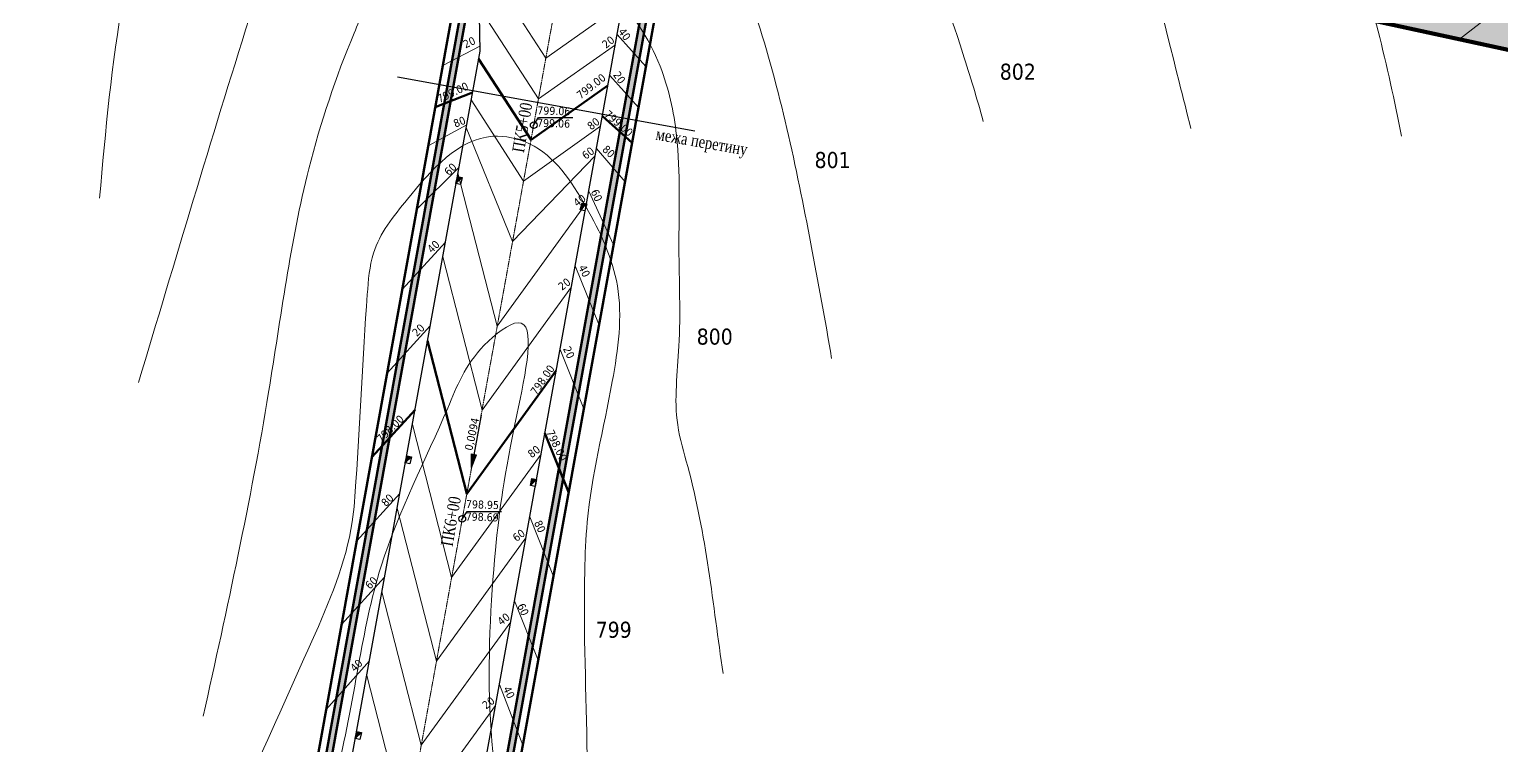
# Model space of a CAD drawing. Header units: millimetres. Extents: x -492806 to 8131902, y -181351 to 2373952.
# Drawn here: x 3707331 to 4075344, y 992076 to 1171031 of the extents above; entities that cross this region are included whole.
import ezdxf

# ---------------------------------------------------------------- set-up
doc = ezdxf.new("R2010")
doc.units = ezdxf.units.MM
doc.header["$LTSCALE"] = 50
doc.linetypes.add('CENTER2', pattern=[28.575, 19.05, -3.175, 3.175, -3.175])
for name, color, linetype in [('1-3 2-х уровн развязка-C-ROAD-TEXT', 1, 'Continuous'), ('Абсолютные высоты', 50, 'Continuous'), ('перехід', 206, 'Continuous')]:
    doc.layers.add(name, color=color, linetype=linetype)
for name, color, linetype, lineweight in [('cherwona', 7, 'Continuous', 50), ('dorogi', 7, 'Continuous', 30), ('osi', 13, 'Continuous', 15), ('вертикалка', 200, 'Continuous', 9), ('проектні', 82, 'Continuous', 50), ('товста', 7, 'Continuous', 70), ('існуючі', 170, 'Continuous', 15)]:
    doc.layers.add(name, color=color, linetype=linetype, lineweight=lineweight)
doc.styles.get("Standard").update_dxf_attribs({"font": 'tahoma.ttf'})
doc.styles.add('СПДС_BOLD', font='times.ttf', dxfattribs={"width": 0.8})

msp = doc.modelspace()

# ---------------------------------------------------------------- hatches: boundary and pattern name
at = {"layer": 'перехід'}
h = msp.add_hatch(dxfattribs=at)
h.set_pattern_fill('AR-SAND', scale=50)
h.paths.add_polyline_path([(3927406.151, 1536607.778), (3925930.261, 1536875.636), (3903091.063, 1410955.655), (3904566.982, 1410687.954)])
h.paths.add_polyline_path([(3860781.388, 1418629.727), (3859305.469, 1418897.427), (3850020.899, 1367708.55), (3840342.828, 1362006.739), (3823497.735, 1269134.219), (3830601.407, 1260642.528), (3828748.334, 1250425.93), (3830214.876, 1250106.534), (3832202.71, 1261066.111), (3825099.038, 1269557.802), (3841696.142, 1361063.074), (3851374.212, 1366764.885)])
h.paths.add_polyline_path([(3883621.403, 1544554.214), (3882145.512, 1544822.072), (3859305.469, 1418897.427), (3860781.388, 1418629.727)])
h.paths.add_polyline_path([(3863895.706, 1186453.884), (3862419.787, 1186721.585), (3855573.571, 1148976.155), (3857049.49, 1148708.455)])
h.paths.add_polyline_path([(3830214.876, 1250106.534), (3828748.334, 1250425.93), (3811787.977, 1156917.927), (3813263.896, 1156650.227)])
h.paths.add_polyline_path([(3813263.896, 1156650.227), (3811787.977, 1156917.927), (3775064.521, 954449.481), (3776540.44, 954181.781)])
h.paths.add_polyline_path([(3857049.49, 1148708.455), (3855573.571, 1148976.155), (3818850.115, 946507.708), (3820326.034, 946240.008)])
h.paths.add_polyline_path([(3904566.982, 1410687.954), (3903091.063, 1410955.655), (3888723.05, 1331740.094), (3890198.969, 1331472.394)])
h = msp.add_hatch(dxfattribs=at)
h.set_pattern_fill('AR-SAND', scale=100, angle=30)
h.paths.add_polyline_path([(3907074.785, 1256445.931), (3900332.824, 1257914.252), (3895534.18, 1235880.744), (3902276.141, 1234412.422)], flags=17)
h.paths.add_polyline_path([(3902276.141, 1234412.422), (3895534.18, 1235880.744), (3890735.536, 1213847.235), (3897477.497, 1212378.913)], flags=17)
h.paths.add_polyline_path([(3904197.914, 1264134.225), (3891686.833, 1279821.809), (3899394.261, 1322315.385), (3890198.969, 1331472.394), (3888723.05, 1331740.094), (3892589.884, 1323463.279), (3884338.318, 1277969.689), (3900332.824, 1257914.252), (3907074.785, 1256445.931), (4197181.21, 1193264.1), (4198649.531, 1200006.06)])
h.paths.add_polyline_path([(3890735.536, 1213847.235), (3862419.787, 1186721.585), (3863895.706, 1186453.884), (3893681.718, 1206143.846), (4186115.601, 1142455.121), (4187583.922, 1149197.082)])
h = msp.add_hatch(color=7, dxfattribs=at)
h.dxf.hatch_style = 1
h.paths.add_polyline_path([(3818462.51, 1064841.304), (3817822.718, 1064957.348), (3817862.026, 1061530.635)])
h.paths.add_polyline_path([(3819102.302, 1064725.259), (3818462.51, 1064841.304), (3817862.026, 1061530.635)])
at = {"layer": 'товста', "lineweight": 30}
h = msp.add_hatch(color=255, dxfattribs=at)
h.dxf.hatch_style = 1
h.paths.add_polyline_path([(3813919.72, 1132528.827), (3814338.539, 1134279.424), (3815505.604, 1134000.211)])
h = msp.add_hatch(color=255, dxfattribs=at)
h.dxf.hatch_style = 1
h.paths.add_polyline_path([(3845046.813, 1125947.969), (3845465.632, 1127698.566), (3846632.697, 1127419.353)])
h = msp.add_hatch(color=255, dxfattribs=at)
h.dxf.hatch_style = 1
h.paths.add_polyline_path([(3801280.835, 1062727.018), (3801658.018, 1064487.056), (3802831.377, 1064235.601)])
h = msp.add_hatch(color=255, dxfattribs=at)
h.dxf.hatch_style = 1
h.paths.add_polyline_path([(3832570.909, 1057051.667), (3832948.091, 1058811.704), (3834121.45, 1058560.249)])
h = msp.add_hatch(color=255, dxfattribs=at)
h.dxf.hatch_style = 1
h.paths.add_polyline_path([(3788788.16, 993850.803), (3789165.342, 995610.841), (3790338.701, 995359.386)])

# ---------------------------------------------------------------- linework, layer by layer
at = {"color": 5}
for p, q in [((3833177.794, 1146803.67), (3834574.621, 1148991.636)), ((3815331.114, 1048409.076), (3816727.942, 1050597.042))]:
    msp.add_line(p, q, dxfattribs=at)
at = {"layer": 'cherwona', "color": 1}
for p, q in [((3775064.521, 954449.481), (3830601.407, 1260642.528)), ((3776540.44, 954181.781), (3832202.71, 1261066.111)), ((3773096.629, 954806.414), (3824832.706, 1240044.359)), ((4186115.601, 1142455.121), (3893681.718, 1206143.846)), ((4185998.56, 1141917.718), (3893791.426, 1205557.06)), ((3818850.115, 946507.708), (3862419.787, 1186721.585)), ((3820326.034, 946240.008), (3863895.706, 1186453.884)), ((3822293.926, 945883.074), (3866069.376, 1187231.475))]:
    msp.add_line(p, q, dxfattribs=at)
at = {"layer": 'dorogi'}
for p, q in [((3813930.386, 947400.042), (3858077.081, 1190795.238)), ((3819968.294, 1165597.352), (3819693.458, 1180891.942)), ((3781460.17, 953289.447), (3819968.294, 1165597.352))]:
    msp.add_line(p, q, dxfattribs=at)
at = {"layer": 'osi', "linetype": 'CENTER2', "ltscale": 0.02}
msp.add_line((3797695.278, 950344.744), (3904775.832, 1540714.925), dxfattribs=at)
at = {"layer": 'Абсолютные высоты'}
for centre in [(3833388.637, 1147133.931), (3815541.957, 1048739.338)]:
    msp.add_circle(centre, 828.566, dxfattribs=at)
at = {"layer": 'вертикалка'}
for p, q in [((3836428.8, 1163895.345), (3820940.678, 1187768.273)), ((4064503.234, 1168377.999), (4083227.414, 1182843.581)), ((3819772.605, 1176487.39), (3834574.53, 1153672.147)), ((3836428.8, 1163895.345), (3855656.308, 1177448.724)), ((3819946.037, 1166835.948), (3810677.889, 1162005.986)), ((3834574.53, 1153672.147), (3853802.038, 1167225.526)), ((3854263.553, 1169770.01), (3861444.979, 1161735.656)), ((3852409.301, 1159546.914), (3859595.903, 1151541.094)), ((3830852.624, 1133152.06), (3817769.799, 1153476.331)), ((3816632.905, 1147208.26), (3807032.909, 1141908.244)), ((3828111.374, 1118038.65), (3816503.15, 1146492.879)), ((3830852.624, 1133152.06), (3850101.653, 1146824.093)), ((3849103.121, 1141318.856), (3856230.206, 1132984.904)), ((3828111.374, 1118038.65), (3848770.28, 1139483.797)), ((3814693.415, 1136515.219), (3804173.546, 1126143.639)), ((3824267.199, 1096844.455), (3814439.241, 1135113.873)), ((3847163.631, 1130625.814), (3853370.843, 1117220.299)), ((3824267.199, 1096844.455), (3846628.231, 1127673.977)), ((3811311.023, 1117866.983), (3800527.479, 1106041.68)), ((3820471.21, 1075915.925), (3810643.252, 1114185.343)), ((3843781.239, 1111977.579), (3849724.776, 1097118.34)), ((3820471.21, 1075915.925), (3842832.242, 1106745.446)), ((3807515.034, 1096938.453), (3796731.491, 1085113.15)), ((3839985.25, 1091049.049), (3845928.787, 1076189.81)), ((3812879.233, 1034058.864), (3803051.275, 1072328.283)), ((3812879.233, 1034058.864), (3835240.264, 1064888.386)), ((3799923.057, 1055081.393), (3789139.513, 1043256.09)), ((3809083.244, 1013130.334), (3799255.286, 1051399.753)), ((3832393.273, 1049191.989), (3838336.81, 1034332.75)), ((3809083.244, 1013130.334), (3831444.276, 1043959.856)), ((3796127.068, 1034152.863), (3785343.524, 1022327.56)), ((3805287.255, 992201.804), (3795459.297, 1030471.223)), ((3828597.284, 1028263.459), (3834540.821, 1013404.22)), ((3805287.255, 992201.804), (3827648.287, 1023031.326)), ((3792331.079, 1013224.333), (3781494.425, 1001106.216)), ((3801491.266, 971273.274), (3791663.308, 1009542.693)), ((3824801.295, 1007334.929), (3830691.722, 992182.876)), ((3801491.266, 971273.274), (3823852.298, 1002102.796))]:
    msp.add_line(p, q, dxfattribs=at)
at = {"layer": 'перехід'}
for p, q in [((3799336.092, 1159176.434), (3873630.319, 1145701.046)), ((3834574.621, 1148991.636), (3843167.588, 1148991.636)), ((3820235.634, 1074617.116), (3817862.026, 1061530.635)), ((3817862.026, 1061530.635), (3817822.718, 1064957.348)), ((3817822.718, 1064957.348), (3819102.302, 1064725.259)), ((3817862.026, 1061530.635), (3819102.302, 1064725.259)), ((3816727.942, 1050597.042), (3825320.908, 1050597.042))]:
    msp.add_line(p, q, dxfattribs=at)
at = {"layer": 'проектні', "color": 5}
for p, q in [((3819614.946, 1163649.233), (3832720.23, 1143448.783)), ((3832720.23, 1143448.783), (3851947.786, 1157002.43)), ((3818092.952, 1155257.981), (3808798.608, 1151643.123)), ((3850563.168, 1149368.577), (3857995.905, 1142719.784)), ((3816675.222, 1054987.394), (3806847.263, 1093256.813)), ((3816675.222, 1054987.394), (3839036.253, 1085816.916)), ((3803719.046, 1076009.923), (3792935.502, 1064184.62)), ((3836189.262, 1070120.519), (3842132.799, 1055261.28))]:
    msp.add_line(p, q, dxfattribs=at)
at = {"layer": 'товста', "lineweight": 30}
for p, q in [((3813919.72, 1132528.827), (3814338.539, 1134279.424)), ((3813919.72, 1132528.827), (3815505.604, 1134000.211)), ((3814338.539, 1134279.424), (3815505.604, 1134000.211)), ((3815505.604, 1134000.211), (3815086.784, 1132249.614)), ((3815086.784, 1132249.614), (3813919.72, 1132528.827)), ((3845046.813, 1125947.969), (3845465.632, 1127698.566)), ((3845046.813, 1125947.969), (3846632.697, 1127419.353)), ((3845465.632, 1127698.566), (3846632.697, 1127419.353)), ((3846632.697, 1127419.353), (3846213.877, 1125668.756)), ((3846213.877, 1125668.756), (3845046.813, 1125947.969)), ((3801280.835, 1062727.018), (3801658.018, 1064487.056)), ((3801280.835, 1062727.018), (3802831.377, 1064235.601)), ((3801658.018, 1064487.056), (3802831.377, 1064235.601)), ((3802831.377, 1064235.601), (3802454.194, 1062475.563)), ((3802454.194, 1062475.563), (3801280.835, 1062727.018)), ((3832570.909, 1057051.667), (3832948.091, 1058811.704)), ((3832570.909, 1057051.667), (3834121.45, 1058560.249)), ((3833744.267, 1056800.211), (3832570.909, 1057051.667)), ((3832948.091, 1058811.704), (3834121.45, 1058560.249)), ((3834121.45, 1058560.249), (3833744.267, 1056800.211)), ((3788788.16, 993850.803), (3789165.342, 995610.841)), ((3788788.16, 993850.803), (3790338.701, 995359.386)), ((3789961.518, 993599.348), (3788788.16, 993850.803)), ((3789165.342, 995610.841), (3790338.701, 995359.386)), ((3790338.701, 995359.386), (3789961.518, 993599.348))]:
    msp.add_line(p, q, dxfattribs=at)
at = {"layer": 'існуючі'}
for points, knots in [([(3926339.863, 1548910.568), (3932270.85, 1545167.83), (3949456.071, 1533894.546), (3985726.875, 1511350.103), (4026287.236, 1476494.558), (4068871.508, 1438007.714), (4105720.7, 1393448.029), (4137882.806, 1346374.312), (4162765.35, 1290337.911), (4179289.103, 1234800.521), (4189584.771, 1182511.885), (4193896.802, 1151417.805), (4195370.953, 1139314.536)], [222818.4293490124, 222818.4293490124, 222818.4293490124, 222818.4293490124, 243858.5088070165, 284446.7899957306, 350779.8979373142, 403861.581201905, 456434.0256936934, 523878.8368295885, 574158.0609012829, 639711.5440129042, 697304.4157485121, 733876.7611902846, 733876.7611902846, 733876.7611902846, 733876.7611902846]), ([(4118945.972, 1141992.395), (4115604.451, 1157882.764), (4105459.646, 1199502.477), (4084891.018, 1265014.113), (4056399.93, 1330850.134), (4026700.662, 1373256.631), (4005448.175, 1411850.719), (3976761.261, 1442186.294), (3948396.023, 1472376.173), (3919207.308, 1488148.901), (3892488.73, 1506002.584), (3855066.352, 1521426.724), (3816818.237, 1528360.657), (3781329.534, 1527272.104), (3743060.038, 1506618.414), (3721344.995, 1481347.694), (3707331.353, 1465039.423)], [208907.898191004, 208907.898191004, 208907.898191004, 208907.898191004, 257605.863130704, 337296.6512993614, 414888.6980925751, 471411.6016886402, 492312.2011282048, 546691.9263832961, 596027.8451533406, 615040.3045966051, 645805.468598217, 692413.3325741671, 735125.5059761151, 761895.8793706339, 797154.4097490128, 861311.6224911874, 861311.6224911874, 861311.6224911874, 861311.6224911874]), ([(3708650.713, 1356226.432), (3712468.637, 1368672.489), (3718946.321, 1389789.103), (3733007.111, 1415422.738), (3747242.166, 1435542.759), (3769202.308, 1447084.556), (3793048.129, 1452153.439), (3815869.254, 1454471.309), (3837881.31, 1450732.652), (3859899.298, 1443547.995), (3885249.565, 1431380.619), (3911745.425, 1410255.86), (3936095.896, 1384203.755), (3962573.108, 1351355.012), (3987446.537, 1315553.99), (4009118.831, 1275047.492), (4024220.518, 1235157.291), (4036159.776, 1201256.224), (4044824.844, 1170303.88), (4048602.068, 1153180.432), (4050361.364, 1144395.534)], [0, 0, 0, 0, 38900.8664636247, 66001.1889897012, 87669.3421301837, 111587.2495440326, 138101.9835658548, 160776.267455786, 179836.5263671841, 204572.7900400612, 230137.1182260716, 263737.1415018499, 305480.3987434738, 336953.7017450631, 390265.8027063977, 436029.4128409923, 474341.5859841284, 518100.6318120104, 543830.9936237611, 570703.3366454956, 570703.3366454956, 570703.3366454956, 570703.3366454956]), ([(3713243.637, 1225887.027), (3713199.956, 1242165.293), (3713135.395, 1266225.204), (3719187.236, 1299148.252), (3727487.71, 1328245.188), (3748005.418, 1354598.181), (3773713.32, 1371250.911), (3798160.242, 1380588.982), (3822522.315, 1380903.788), (3848015.574, 1373705.31), (3873818.076, 1361766.002), (3902523.945, 1339923.633), (3928548.897, 1311070.224), (3947535.947, 1278582.915), (3964229.855, 1249231.953), (3973355.458, 1224346.52), (3986077.043, 1193946.344), (3991815.891, 1169318.218), (3996706.92, 1150136.741), (3997688.851, 1146241.129)], [0, 0, 0, 0, 48664.7038586514, 71928.3257654335, 100306.9158663551, 138672.220710195, 168807.9515667209, 191459.2970164297, 216286.3433810927, 240286.651536812, 270494.554047614, 301016.6757965524, 347917.8145101856, 385933.1486807523, 413734.8585784502, 449048.8708064823, 465247.8123479335, 512539.3488771773, 524589.1920917038, 524589.1920917038, 524589.1920917038, 524589.1920917038]), ([(3945782.549, 1148059.877), (3944202.05, 1153749.314), (3939077.134, 1170909.903), (3924138.399, 1210927.555), (3906980.299, 1251512), (3886702.924, 1282782.898), (3875720.018, 1297967.201), (3864469.819, 1310266.526), (3850889.086, 1321102.574), (3836764.184, 1326176.584), (3820955.09, 1326107.832), (3807324.907, 1318059.457), (3786276.661, 1303841.447), (3768322.387, 1282599.628), (3754853.317, 1256855.617), (3744539.736, 1235845.338), (3737462.905, 1209177.041), (3728850.306, 1173869.216), (3726357.254, 1145685.2), (3724867.779, 1128846.658)], [255458.6088687318, 255458.6088687318, 255458.6088687318, 255458.6088687318, 273173.2985770734, 309203.443001825, 383619.9320633245, 404514.4679595127, 420899.686962695, 439797.0308562027, 454367.1085381413, 472645.5175214431, 483645.8070494081, 500647.1894965682, 518680.9137443865, 560290.1586449647, 581780.1662991375, 605993.7587508378, 630216.7895284247, 664316.2476046523, 714925.4246808675, 714925.4246808675, 714925.4246808675, 714925.4246808675]), ([(3734606.927, 1082823.33), (3743696.888, 1113189.083), (3756926.583, 1157383.959), (3773571.191, 1209533.278), (3781753.155, 1237486.421), (3794544.358, 1254433.856), (3814885.503, 1259724.104), (3834597.105, 1254489.523), (3857069.016, 1243822.087), (3871163.619, 1224592.978), (3879703.544, 1199508.593), (3893050.919, 1165445.128), (3900950.78, 1127223.674), (3906270.34, 1098385.316), (3907865.619, 1088836.164)], [0, 0, 0, 0, 95089.5132630948, 138395.0236995556, 164213.2035184012, 182463.6039756436, 198861.6807338766, 223814.3994676012, 242216.5357672931, 271238.4510917201, 293206.0183896755, 321890.7565301505, 380776.4993320398, 409831.0367153964, 409831.0367153964, 409831.0367153964, 409831.0367153964]), ([(3750786.475, 999436.07), (3756730.255, 1026319.693), (3766758.345, 1071676.588), (3774012.061, 1129705.556), (3785345.806, 1163352.298), (3795368.14, 1185789.033), (3808723.281, 1199094.845), (3828183.082, 1199554.998), (3840866.579, 1191018.947), (3855050.168, 1179547.5), (3865572.257, 1163880.256), (3870394.648, 1141146.563), (3869263.641, 1117566.925), (3870470.712, 1093544.984), (3867940.132, 1075034.774), (3876187.28, 1048400.825), (3878172.204, 1027380.299), (3880737.711, 1010056.388)], [0, 0, 0, 0, 82574.5499215359, 139316.236733507, 175036.8700558058, 188202.3808811148, 213610.048285032, 225552.4766276774, 243676.2807164765, 257707.4771096378, 280602.1456018498, 298334.0624937715, 326576.7714626776, 351047.7287348989, 370735.6948383365, 381389.4935339931, 433921.4134592154, 433921.4134592154, 433921.4134592154, 433921.4134592154]), ([(3845994.39, 909161.359), (3846033.44, 912989.18), (3846360.313, 939808.358), (3847577.09, 982007.227), (3845620.55, 1024387.098), (3846849.326, 1055810.046), (3852869.634, 1078839.57), (3856595.871, 1106544.474), (3847023.938, 1126803.956), (3836892.398, 1142156.545), (3816942.275, 1146568.087), (3803757.069, 1131201.798), (3792749.701, 1117343.007), (3790787.946, 1092380.721), (3789802.181, 1070344.205), (3787804.98, 1040811.818), (3771807.646, 1003616.417), (3746773.499, 950812.785), (3731997.213, 904756.996), (3725181.943, 883514.673)], [75107.1610477317, 75107.1610477317, 75107.1610477317, 75107.1610477317, 86590.7755790456, 155562.8933908155, 201649.6010898718, 213901.2023523024, 249596.3549821454, 273555.0977521276, 294823.4548663185, 315940.6185634014, 325243.8653146565, 351747.7573053517, 367683.3587431333, 378154.9462540259, 424986.1797290812, 435077.3561046177, 466531.6033289675, 544531.4258472201, 611305.5473602017, 611305.5473602017, 611305.5473602017, 611305.5473602017])]:
    msp.add_open_spline(points, degree=3, knots=knots, dxfattribs=at)
msp.add_spline([(3815033.424, 887747.265), (3822259.238, 933551.877), (3825086.736, 956767.912), (3822573.402, 998527.7), (3823830.069, 1040881.278), (3829170.889, 1074764.143), (3829485.053, 1097753.693), (3821002.572, 1092106.551), (3811891.762, 1076420.038), (3795240.964, 1036890.035), (3789585.969, 1012105.346), (3783930.985, 984473.917), (3777019.334, 963140.263), (3770107.684, 946512.564), (3760682.699, 928316.211), (3734292.763, 883429.609)], degree=3, dxfattribs=at)

# ---------------------------------------------------------------- texts
for s, rotation, p in [('40', 307.00418422, (3854413.073, 1170426.517)), ('20', 25.31394498, (3816348.359, 1166255.432)), ('20', 37.85462538, (3851446.034, 1166167.921)), ('799.00', 37.85462538, (3845091.994, 1153527.424)), ('20', 305.04487677, (3853137.183, 1159666.463)), ('799.00', 25.31394498, (3809835.59, 1152628.243)), ('80', 21.19672509, (3813796.721, 1146466.441)), ('799.06', 358.19519393, (3834210.509, 1146723.32)), ('799.06', 358.19519393, (3834270.976, 1149815.567)), ('80', 37.85462538, (3847745.65, 1145766.487)), ('799.00', 319.26371856, (3850898.289, 1149515.161)), ('60', 37.85462538, (3846414.277, 1138426.191)), ('80', 316.89614235, (3850365.221, 1140824.497)), ('60', 44.62392138, (3812197.496, 1134330.936)), ('60', 295.33058398, (3847586.137, 1130495.079)), ('40', 37.85462538, (3844272.227, 1126616.371)), ('40', 44.62392138, (3807947.979, 1114995.799)), ('40', 295.33058398, (3844530.299, 1111612.988)), ('20', 37.85462538, (3840476.238, 1105687.841)), ('20', 44.62392138, (3804186.968, 1094132.449)), ('20', 295.33058398, (3840663.372, 1091254.56)), ('798.00', 55.14367951, (3834044.023, 1079516.326)), ('798.00', 44.62392138, (3795286.675, 1067661.687)), ('0,0094', 77.64516997, (3818017.337, 1065658.521)), ('798.00', 295.33058398, (3836505.449, 1070390.014)), ('80', 37.85462538, (3832884.261, 1063830.781)), ('80', 44.62392138, (3796429.898, 1051645.028)), ('798.95', 358.19519393, (3816424.296, 1051420.973)), ('798.69', 358.19519393, (3816363.829, 1048328.726)), ('60', 37.85462538, (3829088.272, 1042902.251)), ('80', 295.33058398, (3833413.641, 1047754.177)), ('60', 44.62392138, (3792433.822, 1030988.148)), ('60', 295.33058398, (3829207.544, 1027012.284)), ('40', 37.85462538, (3825292.283, 1021973.721)), ('40', 44.62392138, (3788672.81, 1010331.279)), ('40', 295.33058398, (3825681.597, 1006303.853)), ('20', 37.85462538, (3821496.294, 1001045.191))]:
    msp.add_text(s, height=2000, rotation=rotation).set_placement(p)
at = {"layer": '1-3 2-х уровн развязка-C-ROAD-TEXT', "color": 1, "linetype": 'Continuous', "lineweight": -3, "char_height": 3000, "attachment_point": 5, "style": 'СПДС_BOLD'}
for s, insert, rotation in [('ПК5+00', (3830552.469, 1146515.744), 80.14959868), ('межа перетину', (3875324.124, 1142500.589), 350.14959868), ('ПК6+00', (3812705.789, 1048121.151), 80.14959868)]:
    msp.add_mtext(s, dxfattribs=dict(at, insert=insert, rotation=rotation))
at = {"layer": 'існуючі'}
for s, p in [('802', (3949907.587, 1158478.343)), ('801', (3903604.361, 1136409.728)), ('800', (3874138.676, 1092272.508)), ('799', (3848882.372, 1019025.062))]:
    msp.add_text(s, height=4000, dxfattribs=at).set_placement(p)

doc.saveas('drawing.dxf')
